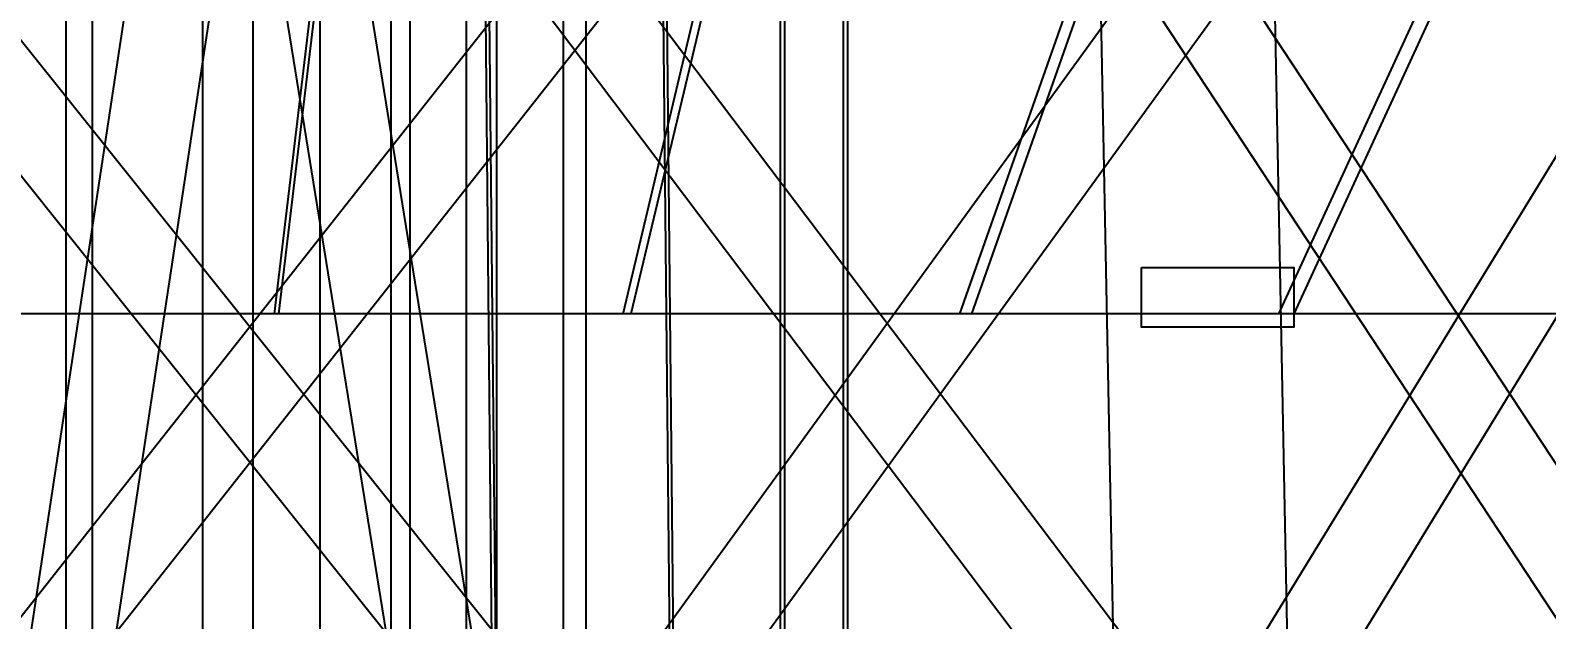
# Model space of a CAD drawing. Header units: millimetres. Extents: x -123812 to 252100, y -3000 to 639000.
# Drawn here: x 665 to 9768, y 331163 to 334705 of the extents above; entities that cross this region are included whole.
import ezdxf

# ---------------------------------------------------------------- set-up
doc = ezdxf.new("R2010")
doc.units = ezdxf.units.MM
for name, color, linetype, lineweight in [('D-STR-CORE', 7, 'Continuous', 25), ('D-STR-DECK', 7, 'Continuous', 25), ('D-STR-DIM', 7, 'Continuous', 13), ('D-STR-STRC', 7, 'Continuous', 25)]:
    doc.layers.add(name, color=color, linetype=linetype, lineweight=lineweight)
doc.styles.add('OpenSansCondensed-Light', font='OpenSansCondensed-Light.ttf')
doc.styles.add('TOWER_UNICODE', font='Arial Unicode.ttf')
doc.dimstyles.new('EZDXF', dxfattribs={"dimtxt": 0.25, "dimasz": 0.175, "dimexe": 0.375, "dimexo": 0.125, "dimgap": 0.1, "dimtad": 1, "dimlfac": 100, "dimzin": 12, "dimdsep": 46, "dimtxsty": 'OpenSansCondensed-Light', "dimblk": 'ARCHTICK', "dimcen": 2.5, "dimazin": 3, "dimtfac": 0.5, "dimtmove": 2, "dimatfit": 3})

# ---------------------------------------------------------------- blocks, each defined once
blk = doc.blocks.new('_ARCHTICK')
at = {"color": 0, "linetype": 'BYBLOCK', "const_width": 0.15}
blk.add_lwpolyline([(-0.5, -0.5), (0.5, 0.5)], dxfattribs=at)

msp = doc.modelspace()

# ---------------------------------------------------------------- linework, layer by layer
at = {"layer": 'D-STR-CORE'}
for points in [[(0, 100000), (0, 375000), (1035.3, 375000), (1035.3, 100000)], [(0, 100000), (0, 375000), (1035.3, 375000), (1035.3, 100000)], [(880, 100000), (880, 375000), (2000, 375000), (2000, 100000)], [(880, 100000), (880, 375000), (2000, 375000), (2000, 100000)], [(1700, 100000), (1700, 375000), (2828.4, 375000), (2828.4, 100000)], [(1700, 100000), (1700, 375000), (2828.4, 375000), (2828.4, 100000)], [(2404.2, 100000), (2404.2, 375000), (3464.1, 375000), (3464.1, 100000)], [(2404.2, 100000), (2404.2, 375000), (3464.1, 375000), (3464.1, 100000)], [(2944.5, 100000), (2944.5, 375000), (3863.7, 375000), (3863.7, 100000)], [(2944.5, 100000), (2944.5, 375000), (3863.7, 375000), (3863.7, 100000)], [(3284.1, 100000), (3284.1, 375000), (4000, 375000), (4000, 100000)], [(3284.1, 100000), (3284.1, 375000), (4000, 375000), (4000, 100000)]]:
    msp.add_lwpolyline(points, close=True, dxfattribs=at)
at = {"layer": 'D-STR-DECK'}
for points in [[(0, 333000), (0, 335000), (2393.2, 335000), (2153.7, 333000)], [(0, 333000), (0, 335000), (2393.2, 335000), (2153.7, 333000)], [(2130.2, 333000), (2369.7, 335000), (4745.5, 335000), (4270.5, 333000)], [(2130.2, 333000), (2369.7, 335000), (4745.5, 335000), (4270.5, 333000)], [(4223.9, 333000), (4698.9, 335000), (7016.5, 335000), (6314.3, 333000)], [(4223.9, 333000), (4698.9, 335000), (7016.5, 335000), (6314.3, 333000)], [(6245.4, 333000), (6947.7, 335000), (9167.5, 335000), (8250, 333000)], [(6245.4, 333000), (6947.7, 335000), (9167.5, 335000), (8250, 333000)], [(8160, 333000), (9077.5, 335000), (11161.7, 335000), (10044.6, 333000)], [(8160, 333000), (9077.5, 335000), (11161.7, 335000), (10044.6, 333000)], [(7336.4, 333280), (8250, 333280), (8250, 332920), (7336.4, 332920)], [(7336.4, 333280), (8250, 333280), (8250, 332920), (7336.4, 332920)]]:
    msp.add_lwpolyline(points, close=True, dxfattribs=at)
at = {"layer": 'D-STR-STRC'}
for points in [[(251.1, 324961.9), (4040, 349961.9), (4031.4, 349963.5), (4006.3, 349967.6), (3966.4, 349973.9), (3914.4, 349982), (3853.8, 349991.3), (3788.8, 350001.2), (3723.8, 350011), (3663.3, 350020), (3611.2, 350027.7), (3571.3, 350033.5), (3546.2, 350037.1), (3537.7, 350038.1), (-251.1, 325038.1)], [(4291.2, 325040.5), (250.7, 350040.5), (242.2, 350040.3), (217.2, 350037.3), (177.3, 350031.8), (125.4, 350024.1), (64.9, 350014.8), (0, 350004.5), (-64.9, 349993.8), (-125.4, 349983.6), (-177.3, 349974.5), (-217.2, 349967.2), (-242.2, 349962), (-250.7, 349959.5), (3789.7, 324959.5)], [(5572.6, 325000), (5572.6, 350000), (5565.6, 350012.7), (5545.3, 350024.5), (5513, 350034.6), (5471, 350042.4), (5421.9, 350047.2), (5369.4, 350048.9), (5316.8, 350047.2), (5267.8, 350042.4), (5225.7, 350034.6), (5193.4, 350024.5), (5173.1, 350012.7), (5166.2, 350000), (5166.2, 325000)], [(200.2, 329846.6), (4140, 334846.6), (4131.4, 334862.5), (4109.7, 334887.7), (4076.5, 334920.6), (4034, 334958.9), (3985, 335000), (3933, 335041.1), (3881.4, 335079.4), (3833.8, 335112.3), (3793.5, 335137.5), (3763.1, 335153.4), (3744.7, 335158.8), (3739.6, 335153.4), (-200.2, 330153.4)], [(4187.7, 330158.8), (197.6, 335158.8), (185.4, 335153.4), (160.6, 335137.5), (124.9, 335112.3), (80.6, 335079.4), (30.9, 335041.1), (-21, 335000), (-71.4, 334958.9), (-117, 334920.6), (-154.6, 334887.7), (-181.6, 334862.5), (-196.3, 334846.6), (-197.6, 334841.2), (3792.5, 329841.2)], [(7910.8, 330153.4), (4142.3, 335153.4), (4126.4, 335158.8), (4097.9, 335153.4), (4058.5, 335137.5), (4011.1, 335112.3), (3958.8, 335079.4), (3905.2, 335041.1), (3854, 335000), (3808.6, 334958.9), (3772.2, 334920.6), (3747.2, 334887.7), (3735.3, 334862.5), (3737.3, 334846.6), (7505.9, 329846.6)], [(4191.4, 329846.6), (7812.4, 334846.6), (7820.6, 334862.5), (7814.5, 334887.7), (7794.6, 334920.6), (7762.2, 334958.9), (7719.5, 335000), (7669.4, 335041.1), (7615.3, 335079.4), (7561, 335112.3), (7510, 335137.5), (7466, 335153.4), (7431.8, 335158.8), (7409.9, 335153.4), (3788.9, 330153.4)], [(11114.7, 330137.5), (7824.6, 335137.5), (7805.9, 335153.4), (7774, 335158.8), (7731, 335153.4), (7679.8, 335137.5), (7624, 335112.3), (7567.2, 335079.4), (7513.5, 335041.1), (7466.4, 335000), (7429.1, 334958.9), (7404.3, 334920.6), (7393.6, 334887.7), (7397.6, 334862.5), (10687.8, 329862.5)], [(7921.4, 329862.5), (10976.8, 334862.5), (10986.8, 334887.7), (10981.5, 334920.6), (10961.5, 334958.9), (10927.9, 335000), (10883.1, 335041.1), (10830.2, 335079.4), (10772.8, 335112.3), (10714.8, 335137.5), (10660.1, 335153.4), (10612.4, 335158.8), (10575.1, 335153.4), (10550.6, 335137.5), (7495.2, 330137.5)]]:
    msp.add_lwpolyline(points, dxfattribs=at)
for points in [[(5191.6, 325000), (5547.2, 325000), (5547.2, 350000), (5191.6, 350000)], [(5191.6, 325000), (5547.2, 325000), (5547.2, 350000), (5191.6, 350000)], [(3394.4, 335000), (3443.6, 330000), (4536.7, 330000), (4485.2, 335000)], [(3416.6, 335000), (3466.4, 330000), (4513.8, 330000), (4463, 335000)], [(7087.9, 335000), (7184.6, 330000), (8232, 330000), (8134.3, 335000)], [(7087.9, 335000), (7184.6, 330000), (8232, 330000), (8134.3, 335000)]]:
    msp.add_lwpolyline(points, close=True, dxfattribs=at)

# ---------------------------------------------------------------- dimensions: what is measured, and where the dimension line sits
at = {"layer": 'D-STR-DIM'}
for base, p2 in [((187000, 0), (0, 450000)), ((250000, 0), (0, 375000)), ((124000, 0), (0, 350000))]:
    msp.add_linear_dim(base=base, p1=(0, 0), p2=p2, angle=90, dimstyle='EZDXF', override={"dimtxt": 8400, "dimasz": 3750, "dimexe": 2100, "dimexo": 1800, "dimgap": 2100, "dimtad": 1, "dimdec": 0, "dimlfac": 1, "dimlunit": 2, "dimtxsty": 'TOWER_UNICODE', "dimclrd": 7, "dimclre": 7, "dimclrt": 7}, dxfattribs=at).render()

doc.saveas('drawing.dxf')
